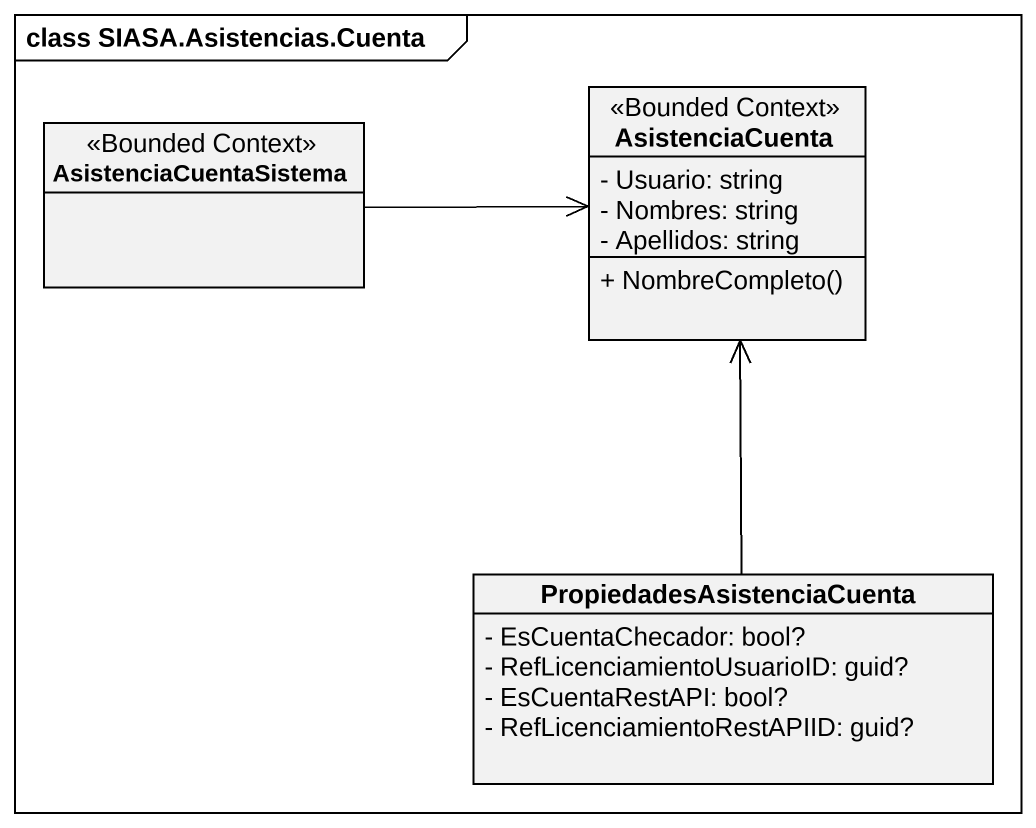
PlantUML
@startuml
mainframe class SIASA.Asistencias.Cuenta
hide circle
hide empty members
skinparam classAttributeIconSize 0
class AsistenciaCuentaSistema <<Bounded Context>>
class AsistenciaCuenta <<Bounded Context>> {
  - Usuario: string
  - Nombres: string
  - Apellidos: string
  + NombreCompleto()
}
class PropiedadesAsistenciaCuenta {
  - EsCuentaChecador: bool?
  - RefLicenciamientoUsuarioID: guid?
  - EsCuentaRestAPI: bool?
  - RefLicenciamientoRestAPIID: guid?
}
AsistenciaCuentaSistema -right-> AsistenciaCuenta
PropiedadesAsistenciaCuenta -up-> AsistenciaCuenta
@enduml
